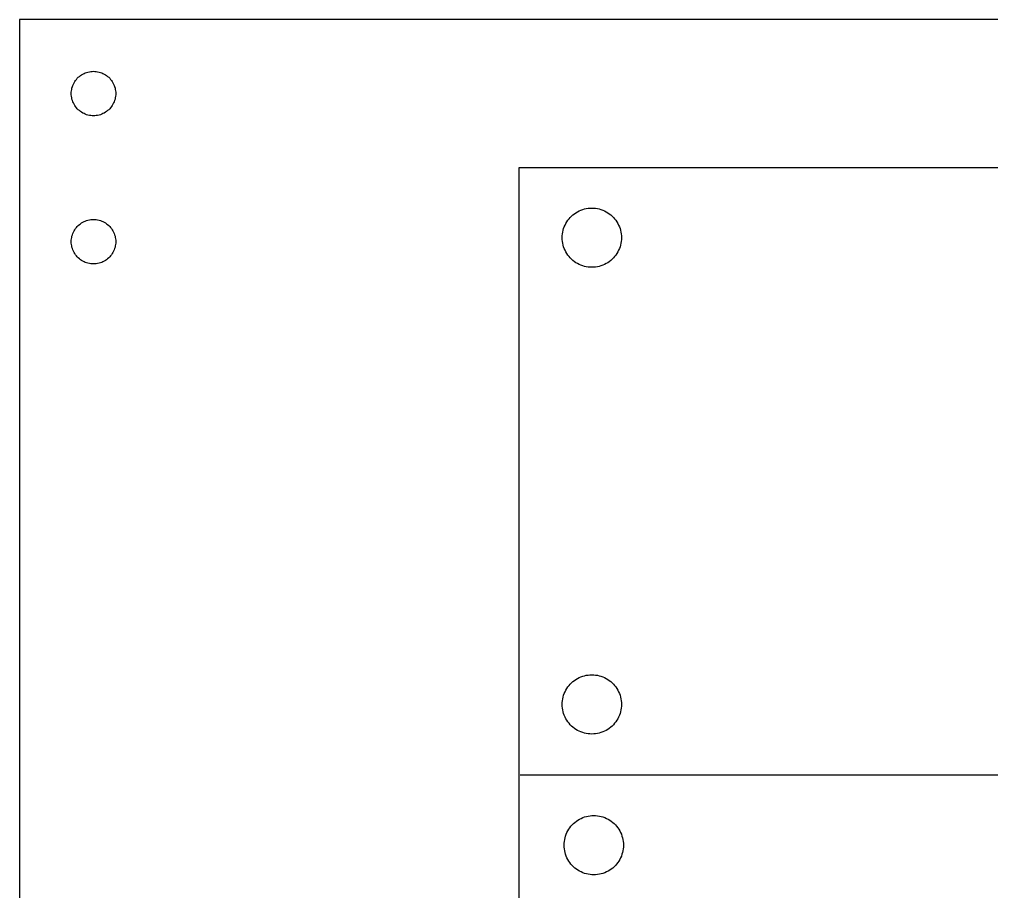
# Model space of a CAD drawing. Extents: x 2 to 1502, y 3 to 1555.
# Drawn here: x 2.1 to 374.3, y 1221.4 to 1555.1 of the extents above; entities that cross this region are included whole.
import ezdxf

# ---------------------------------------------------------------- set-up
doc = ezdxf.new("R2010")
doc.units = 0
doc.layers.get('0').update_dxf_attribs({"linetype": 'CONTINUOUS'})

msp = doc.modelspace()

# ---------------------------------------------------------------- linework, layer by layer
at = {"color": 7}
for points in [[(710.810017, 1555.065506), (2.148611, 1555.065506)], [(2.148618, 1555.065499), (2.148618, 903.096983)], [(24.672746, 1532.918434), (25.075264, 1533.272764)], [(25.075264, 1533.272764), (25.497626, 1533.598744)], [(25.497626, 1533.598744), (25.939834, 1533.899216)], [(25.939834, 1533.899216), (26.399044, 1534.171346)], [(26.399044, 1534.171346), (26.875264, 1534.412291)], [(26.875264, 1534.412291), (27.365659, 1534.624886)], [(27.365659, 1534.624886), (27.867394, 1534.806304)], [(27.867394, 1534.806304), (28.380461, 1534.956544)], [(28.380461, 1534.956544), (28.902041, 1535.072764)], [(28.902041, 1535.072764), (29.429284, 1535.154964)], [(29.429284, 1535.154964), (29.962196, 1535.205964)], [(29.962196, 1535.205964), (30.495109, 1535.222989)], [(30.495109, 1535.222974), (31.028021, 1535.205949)], [(31.028021, 1535.205949), (31.560934, 1535.154949)], [(31.560934, 1535.154926), (32.088184, 1535.072726)], [(32.088184, 1535.072726), (32.609756, 1534.956506)], [(32.609756, 1534.956506), (33.122824, 1534.806266)], [(33.122824, 1534.806266), (33.624559, 1534.624849)], [(33.624559, 1534.624849), (34.114954, 1534.412254)], [(34.114954, 1534.412254), (34.591174, 1534.171309)], [(34.591174, 1534.171309), (35.050384, 1533.899179)], [(35.050384, 1533.899179), (35.492591, 1533.598706)], [(35.492591, 1533.598706), (35.914954, 1533.272726)], [(35.914954, 1533.272726), (36.317471, 1532.918396)], [(22.407866, 1529.346776), (22.589284, 1529.848511)], [(22.589284, 1529.848511), (22.801879, 1530.338899)], [(22.801879, 1530.338899), (23.042824, 1530.815126)], [(23.042824, 1530.815126), (23.314954, 1531.274336)], [(23.314954, 1531.274336), (23.615426, 1531.716544)], [(23.615426, 1531.716544), (23.941406, 1532.138906)], [(23.941406, 1532.138906), (24.295736, 1532.541424)], [(24.295736, 1532.541424), (24.672746, 1532.918434)], [(36.317471, 1532.918396), (36.694481, 1532.541386)], [(36.694481, 1532.541386), (37.048811, 1532.138869)], [(37.048811, 1532.138869), (37.374791, 1531.716506)], [(37.374791, 1531.716506), (37.675264, 1531.274299)], [(37.675264, 1531.274299), (37.947394, 1530.815089)], [(37.947394, 1530.815089), (38.188339, 1530.338861)], [(38.188339, 1530.338861), (38.400934, 1529.848474)], [(38.400934, 1529.848474), (38.582351, 1529.346739)], [(22.008169, 1526.186149), (21.991144, 1526.719061)], [(21.991159, 1526.719061), (22.008184, 1527.251974)], [(22.059169, 1525.653236), (22.008169, 1526.186149)], [(22.008184, 1527.251974), (22.059184, 1527.784886)], [(22.141369, 1525.125986), (22.059169, 1525.653236)], [(22.059206, 1527.784886), (22.141406, 1528.312129)], [(22.141406, 1528.312129), (22.257626, 1528.833709)], [(22.257626, 1528.833709), (22.407866, 1529.346776)], [(38.582351, 1529.346739), (38.732591, 1528.833671)], [(38.732591, 1528.833671), (38.848811, 1528.312091)], [(38.930974, 1525.653199), (38.848766, 1525.125949)], [(38.848811, 1528.312091), (38.931019, 1527.784849)], [(38.981996, 1526.186111), (38.930996, 1525.653199)], [(38.931019, 1527.784849), (38.982019, 1527.251936)], [(38.999021, 1526.719024), (38.981996, 1526.186111)], [(38.982019, 1527.251936), (38.999044, 1526.719024)], [(22.257589, 1524.604414), (22.141369, 1525.125986)], [(22.407829, 1524.091346), (22.257589, 1524.604414)], [(22.589246, 1523.589611), (22.407829, 1524.091346)], [(22.801841, 1523.099216), (22.589246, 1523.589611)], [(23.042786, 1522.622996), (22.801841, 1523.099216)], [(23.314916, 1522.163786), (23.042786, 1522.622996)], [(23.615389, 1521.721579), (23.314916, 1522.163786)], [(37.675219, 1522.163749), (37.374746, 1521.721541)], [(37.947349, 1522.622959), (37.675219, 1522.163749)], [(38.188294, 1523.099179), (37.947349, 1522.622959)], [(38.400889, 1523.589574), (38.188294, 1523.099179)], [(38.582306, 1524.091309), (38.400889, 1523.589574)], [(38.732546, 1524.604376), (38.582306, 1524.091309)], [(38.848766, 1525.125949), (38.732546, 1524.604376)], [(23.941369, 1521.299216), (23.615389, 1521.721579)], [(24.295699, 1520.896699), (23.941369, 1521.299216)], [(24.672709, 1520.519689), (24.295699, 1520.896699)], [(25.075226, 1520.165359), (24.672709, 1520.519689)], [(25.497589, 1519.839371), (25.075226, 1520.165359)], [(25.939796, 1519.538899), (25.497589, 1519.839371)], [(26.399006, 1519.266776), (25.939796, 1519.538899)], [(26.875226, 1519.025831), (26.399006, 1519.266776)], [(27.365621, 1518.813236), (26.875226, 1519.025831)], [(27.867356, 1518.631819), (27.365621, 1518.813236)], [(28.380424, 1518.481579), (27.867356, 1518.631819)], [(28.902004, 1518.365359), (28.380424, 1518.481579)], [(29.429246, 1518.283159), (28.902004, 1518.365359)], [(29.962159, 1518.232129), (29.429246, 1518.283129)], [(30.495064, 1518.215119), (29.962151, 1518.232144)], [(31.027976, 1518.232121), (30.495064, 1518.215096)], [(31.560889, 1518.283121), (31.027976, 1518.232121)], [(32.088139, 1518.365321), (31.560889, 1518.283121)], [(32.609711, 1518.481541), (32.088139, 1518.365321)], [(33.122779, 1518.631781), (32.609711, 1518.481541)], [(33.624514, 1518.813199), (33.122779, 1518.631781)], [(34.114909, 1519.025794), (33.624514, 1518.813199)], [(34.591129, 1519.266739), (34.114909, 1519.025794)], [(35.050339, 1519.538861), (34.591129, 1519.266739)], [(35.492546, 1519.839334), (35.050339, 1519.538861)], [(35.914909, 1520.165321), (35.492546, 1519.839334)], [(36.317426, 1520.519651), (35.914909, 1520.165321)], [(36.694436, 1520.896661), (36.317426, 1520.519651)], [(37.048766, 1521.299179), (36.694436, 1520.896661)], [(37.374746, 1521.721541), (37.048766, 1521.299179)], [(193.487205, 1498.372594), (519.471405, 1498.372594)], [(193.487205, 959.789929), (193.487205, 1498.372594)], [(214.587098, 1480.729774), (215.176148, 1481.129974)], [(215.176148, 1481.129974), (215.789273, 1481.492524)], [(215.789273, 1481.492524), (216.423998, 1481.815999)], [(216.423998, 1481.815999), (217.077623, 1482.098899)], [(217.077623, 1482.098899), (217.747748, 1482.340099)], [(217.747748, 1482.340099), (218.431748, 1482.538849)], [(218.431748, 1482.538849), (219.127073, 1482.694174)], [(219.127073, 1482.694174), (219.830648, 1482.805549)], [(219.830648, 1482.805549), (220.539848, 1482.873049)], [(220.539848, 1482.872749), (221.251673, 1482.895249)], [(221.251673, 1482.895099), (221.963723, 1482.872599)], [(221.963723, 1482.872749), (222.672698, 1482.805249)], [(222.672698, 1482.805549), (223.376198, 1482.694174)], [(223.376198, 1482.694174), (224.071598, 1482.538849)], [(224.071598, 1482.538849), (224.755598, 1482.340099)], [(224.755598, 1482.340099), (225.425648, 1482.098899)], [(225.425648, 1482.098899), (226.079348, 1481.815999)], [(226.079348, 1481.815999), (226.713998, 1481.492524)], [(226.713998, 1481.492524), (227.327123, 1481.129974)], [(227.327123, 1481.129974), (227.916173, 1480.729774)], [(25.939834, 1477.206296), (26.399044, 1477.478141)], [(26.399044, 1477.478141), (26.875264, 1477.720789)], [(26.875264, 1477.720789), (27.365659, 1477.932814)], [(27.365659, 1477.932814), (27.867394, 1478.113954)], [(27.867394, 1478.113954), (28.380461, 1478.263054)], [(28.380461, 1478.263054), (28.902041, 1478.379559)], [(28.902041, 1478.379559), (29.429284, 1478.462891)], [(29.429284, 1478.462891), (29.962196, 1478.513366)], [(29.962196, 1478.513366), (30.495109, 1478.530091)], [(30.495109, 1478.530091), (31.028021, 1478.513366)], [(31.028021, 1478.513366), (31.560934, 1478.462891)], [(31.560934, 1478.462906), (32.088184, 1478.379574)], [(32.088184, 1478.379574), (32.609756, 1478.263069)], [(32.609756, 1478.263069), (33.122824, 1478.113969)], [(33.122824, 1478.113969), (33.624559, 1477.932829)], [(33.624559, 1477.932829), (34.114954, 1477.720804)], [(34.114954, 1477.720804), (34.591174, 1477.478156)], [(34.591174, 1477.478156), (35.050384, 1477.206311)], [(211.315673, 1477.018924), (211.678223, 1477.632049)], [(211.678223, 1477.632049), (212.078498, 1478.221099)], [(212.078498, 1478.221099), (212.515298, 1478.784049)], [(212.515298, 1478.784049), (212.986148, 1479.318349)], [(212.986148, 1479.318349), (213.489848, 1479.822124)], [(213.489848, 1479.822124), (214.024148, 1480.292899)], [(214.024148, 1480.292899), (214.587098, 1480.729774)], [(227.916173, 1480.729774), (228.479123, 1480.292899)], [(228.479123, 1480.292899), (229.013498, 1479.822124)], [(229.013498, 1479.822124), (229.517198, 1479.318349)], [(229.517198, 1479.318349), (229.988348, 1478.784049)], [(229.988348, 1478.784049), (230.424848, 1478.221099)], [(230.424848, 1478.221099), (230.825123, 1477.632049)], [(230.825123, 1477.632049), (231.187673, 1477.018924)], [(22.589284, 1473.156724), (22.801879, 1473.646834)], [(22.801879, 1473.646834), (23.042824, 1474.123054)], [(23.042824, 1474.123054), (23.314954, 1474.582834)], [(23.314954, 1474.582834), (23.615426, 1475.024756)], [(23.615426, 1475.024756), (23.941406, 1475.446834)], [(23.941406, 1475.446834), (24.295736, 1475.847371)], [(24.295736, 1475.847371), (24.672746, 1476.225229)], [(24.672746, 1476.225229), (25.075264, 1476.578704)], [(25.075264, 1476.578704), (25.497626, 1476.906109)], [(25.497626, 1476.906109), (25.939834, 1477.206296)], [(35.050384, 1477.206311), (35.492591, 1476.906124)], [(35.492591, 1476.906124), (35.914954, 1476.578719)], [(35.914954, 1476.578719), (36.317471, 1476.225244)], [(36.317471, 1476.225244), (36.694481, 1475.847386)], [(36.694481, 1475.847386), (37.048811, 1475.446849)], [(37.048811, 1475.446849), (37.374791, 1475.024771)], [(37.374791, 1475.024771), (37.675264, 1474.582849)], [(37.675264, 1474.582849), (37.947394, 1474.123069)], [(37.947394, 1474.123069), (38.188339, 1473.646849)], [(38.188339, 1473.646849), (38.400934, 1473.156739)], [(210.002648, 1472.977549), (210.114023, 1473.681124)], [(210.114023, 1473.681124), (210.269423, 1474.376449)], [(210.269423, 1474.376449), (210.468098, 1475.060449)], [(210.468098, 1475.060449), (210.709298, 1475.730574)], [(210.709298, 1475.730574), (210.992198, 1476.384274)], [(210.992198, 1476.384274), (211.315673, 1477.018924)], [(231.187673, 1477.018924), (231.511073, 1476.384274)], [(231.511073, 1476.384274), (231.793973, 1475.730574)], [(231.793973, 1475.730574), (232.035248, 1475.060449)], [(232.035248, 1475.060449), (232.233923, 1474.376449)], [(232.233923, 1474.376449), (232.389548, 1473.681124)], [(232.389548, 1473.681124), (232.500923, 1472.977549)], [(22.008169, 1469.492089), (21.991144, 1470.026141)], [(21.991159, 1470.026141), (22.008184, 1470.560186)], [(22.008184, 1470.560186), (22.059184, 1471.091966)], [(22.059206, 1471.091966), (22.141406, 1471.619494)], [(22.141406, 1471.619494), (22.257626, 1472.141066)], [(22.257626, 1472.141066), (22.407866, 1472.654141)], [(22.407866, 1472.654141), (22.589284, 1473.156724)], [(38.400934, 1473.156739), (38.582351, 1472.654156)], [(38.582351, 1472.654156), (38.732591, 1472.141081)], [(38.732591, 1472.141081), (38.848811, 1471.619509)], [(38.848811, 1471.619509), (38.931019, 1471.091981)], [(38.931019, 1471.091981), (38.982019, 1470.560201)], [(38.999021, 1470.026156), (38.981996, 1469.492104)], [(38.982019, 1470.560201), (38.999044, 1470.026156)], [(209.935448, 1470.844474), (209.912948, 1471.556524)], [(209.913098, 1471.556524), (209.935598, 1472.268649)], [(210.002648, 1470.135574), (209.935148, 1470.844474)], [(209.935448, 1472.268649), (210.002948, 1472.977549)], [(210.114023, 1469.431999), (210.002648, 1470.135574)], [(232.500923, 1470.135574), (232.389548, 1469.431999)], [(232.500923, 1472.977549), (232.567673, 1472.268649)], [(232.567823, 1470.844474), (232.501073, 1470.135574)], [(232.590248, 1471.556524), (232.567748, 1470.844474)], [(232.567823, 1472.268649), (232.590323, 1471.556524)], [(22.059169, 1468.960316), (22.008169, 1469.492089)], [(22.141369, 1468.432781), (22.059169, 1468.960316)], [(22.257589, 1467.911209), (22.141369, 1468.432781)], [(22.407829, 1467.398426), (22.257589, 1467.911209)], [(22.589246, 1466.895559), (22.407829, 1467.398426)], [(22.801841, 1466.405449), (22.589246, 1466.895559)], [(23.042786, 1465.929229), (22.801841, 1466.405449)], [(38.188294, 1466.405464), (37.947349, 1465.929244)], [(38.400889, 1466.895574), (38.188294, 1466.405464)], [(38.582306, 1467.398441), (38.400889, 1466.895574)], [(38.732546, 1467.911224), (38.582306, 1467.398441)], [(38.848766, 1468.432796), (38.732546, 1467.911224)], [(38.930974, 1468.960331), (38.848766, 1468.432796)], [(38.981996, 1469.492104), (38.930996, 1468.960331)], [(210.269423, 1468.736674), (210.114023, 1469.431999)], [(210.468098, 1468.052674), (210.269423, 1468.736674)], [(210.709298, 1467.382549), (210.468098, 1468.052674)], [(210.992198, 1466.728849), (210.709298, 1467.382549)], [(211.315673, 1466.094199), (210.992198, 1466.728849)], [(231.511073, 1466.728849), (231.187673, 1466.094199)], [(231.793973, 1467.382549), (231.511073, 1466.728849)], [(232.035248, 1468.052674), (231.793973, 1467.382549)], [(232.233923, 1468.736674), (232.035248, 1468.052674)], [(232.389548, 1469.431999), (232.233923, 1468.736674)], [(23.314916, 1465.469449), (23.042786, 1465.929229)], [(23.615389, 1465.027526), (23.314916, 1465.469449)], [(23.941369, 1464.605449), (23.615389, 1465.027526)], [(24.295699, 1464.204911), (23.941369, 1464.605449)], [(24.672709, 1463.827054), (24.295699, 1464.204911)], [(25.075226, 1463.473856), (24.672709, 1463.827054)], [(25.497589, 1463.146451), (25.075226, 1463.473856)], [(25.939796, 1462.845979), (25.497589, 1463.146451)], [(26.399006, 1462.574141), (25.939796, 1462.845979)], [(26.875226, 1462.331494), (26.399006, 1462.574141)], [(34.591129, 1462.574156), (34.114909, 1462.331509)], [(35.050339, 1462.845994), (34.591129, 1462.574156)], [(35.492546, 1463.146466), (35.050339, 1462.845994)], [(35.914909, 1463.473871), (35.492546, 1463.146466)], [(36.317426, 1463.827069), (35.914909, 1463.473871)], [(36.694436, 1464.204926), (36.317426, 1463.827069)], [(37.048766, 1464.605464), (36.694436, 1464.204926)], [(37.374746, 1465.027541), (37.048766, 1464.605464)], [(37.675219, 1465.469464), (37.374746, 1465.027541)], [(37.947349, 1465.929244), (37.675219, 1465.469464)], [(211.678223, 1465.481074), (211.315673, 1466.094199)], [(212.078498, 1464.891724), (211.678223, 1465.481074)], [(212.515298, 1464.329074), (212.078498, 1464.891724)], [(212.986148, 1463.794699), (212.515298, 1464.329074)], [(213.489848, 1463.290999), (212.986148, 1463.794699)], [(214.024148, 1462.819924), (213.489848, 1463.290999)], [(214.587098, 1462.383349), (214.024148, 1462.819924)], [(228.479123, 1462.819924), (227.916173, 1462.383349)], [(229.013498, 1463.290999), (228.479123, 1462.819924)], [(229.517198, 1463.794699), (229.013498, 1463.290999)], [(229.988348, 1464.329074), (229.517198, 1463.794699)], [(230.424848, 1464.891724), (229.988348, 1464.329074)], [(230.825123, 1465.481074), (230.424848, 1464.891724)], [(231.187673, 1466.094199), (230.825123, 1465.481074)], [(27.365621, 1462.119461), (26.875226, 1462.331494)], [(27.867356, 1461.938329), (27.365621, 1462.119461)], [(28.380424, 1461.789506), (27.867356, 1461.938329)], [(28.902004, 1461.672724), (28.380424, 1461.789506)], [(29.429246, 1461.589384), (28.902004, 1461.672724)], [(29.962159, 1461.538924), (29.429246, 1461.589399)], [(30.495064, 1461.522199), (29.962151, 1461.538924)], [(31.027976, 1461.538924), (30.495064, 1461.522199)], [(31.560889, 1461.589399), (31.027976, 1461.538924)], [(32.088139, 1461.672739), (31.560889, 1461.589399)], [(32.609711, 1461.789521), (32.088139, 1461.672739)], [(33.122779, 1461.938344), (32.609711, 1461.789521)], [(33.624514, 1462.119476), (33.122779, 1461.938344)], [(34.114909, 1462.331509), (33.624514, 1462.119476)], [(215.176148, 1461.983074), (214.587098, 1462.383349)], [(215.789273, 1461.620524), (215.176148, 1461.983074)], [(216.423998, 1461.297124), (215.789273, 1461.620524)], [(217.077623, 1461.014224), (216.423998, 1461.297124)], [(217.747748, 1460.773024), (217.077623, 1461.014224)], [(218.431748, 1460.574274), (217.747748, 1460.773024)], [(219.127073, 1460.418649), (218.431748, 1460.574274)], [(219.830648, 1460.307274), (219.127073, 1460.418649)], [(220.539848, 1460.240374), (219.830648, 1460.307124)], [(221.251673, 1460.217949), (220.539848, 1460.240449)], [(221.963723, 1460.240374), (221.251673, 1460.217874)], [(222.672698, 1460.307274), (221.963723, 1460.240524)], [(223.376198, 1460.418649), (222.672698, 1460.307274)], [(224.071598, 1460.574274), (223.376198, 1460.418649)], [(224.755598, 1460.773024), (224.071598, 1460.574274)], [(225.425648, 1461.014224), (224.755598, 1460.773024)], [(226.079348, 1461.297124), (225.425648, 1461.014224)], [(226.713998, 1461.620524), (226.079348, 1461.297124)], [(227.327123, 1461.983074), (226.713998, 1461.620524)], [(227.916173, 1462.383349), (227.327123, 1461.983074)], [(214.587098, 1302.147049), (215.176148, 1302.547324)], [(215.176148, 1302.547324), (215.789273, 1302.909874)], [(215.789273, 1302.909874), (216.423998, 1303.233274)], [(216.423998, 1303.233274), (217.077623, 1303.516174)], [(217.077623, 1303.516174), (217.747748, 1303.757449)], [(217.747748, 1303.757449), (218.431748, 1303.956124)], [(218.431748, 1303.956124), (219.127073, 1304.111749)], [(219.127073, 1304.111749), (219.830648, 1304.223199)], [(219.830648, 1304.223199), (220.539848, 1304.289949)], [(220.539848, 1304.290024), (221.251673, 1304.312524)], [(221.251673, 1304.312449), (221.963723, 1304.289949)], [(221.963723, 1304.290024), (222.672698, 1304.223274)], [(222.672698, 1304.223199), (223.376198, 1304.111749)], [(223.376198, 1304.111749), (224.071598, 1303.956124)], [(224.071598, 1303.956124), (224.755598, 1303.757449)], [(224.755598, 1303.757449), (225.425648, 1303.516174)], [(225.425648, 1303.516174), (226.079348, 1303.233274)], [(226.079348, 1303.233274), (226.713998, 1302.909874)], [(226.713998, 1302.909874), (227.327123, 1302.547324)], [(227.327123, 1302.547324), (227.916173, 1302.147049)], [(211.315673, 1298.436199), (211.678223, 1299.049399)], [(211.678223, 1299.049399), (212.078498, 1299.638674)], [(212.078498, 1299.638674), (212.515298, 1300.201399)], [(212.515298, 1300.201399), (212.986148, 1300.735699)], [(212.986148, 1300.735699), (213.489848, 1301.239399)], [(213.489848, 1301.239399), (214.024148, 1301.710549)], [(214.024148, 1301.710549), (214.587098, 1302.147049)], [(227.916173, 1302.147049), (228.479123, 1301.710549)], [(228.479123, 1301.710549), (229.013498, 1301.239399)], [(229.013498, 1301.239399), (229.517198, 1300.735699)], [(229.517198, 1300.735699), (229.988348, 1300.201399)], [(229.988348, 1300.201399), (230.424848, 1299.638674)], [(230.424848, 1299.638674), (230.825123, 1299.049399)], [(230.825123, 1299.049399), (231.187673, 1298.436199)], [(210.002648, 1294.394899), (210.114023, 1295.098474)], [(210.114023, 1295.098474), (210.269423, 1295.793799)], [(210.269423, 1295.793799), (210.468098, 1296.477799)], [(210.468098, 1296.477799), (210.709298, 1297.147924)], [(210.709298, 1297.147924), (210.992198, 1297.801549)], [(210.992198, 1297.801549), (211.315673, 1298.436199)], [(231.187673, 1298.436199), (231.511073, 1297.801549)], [(231.511073, 1297.801549), (231.793973, 1297.147924)], [(231.793973, 1297.147924), (232.035248, 1296.477799)], [(232.035248, 1296.477799), (232.233923, 1295.793799)], [(232.233923, 1295.793799), (232.389548, 1295.098474)], [(232.389548, 1295.098474), (232.500923, 1294.394899)], [(209.935448, 1292.261824), (209.912948, 1292.973874)], [(209.913098, 1292.973874), (209.935598, 1293.685924)], [(210.002648, 1291.552849), (209.935148, 1292.261824)], [(209.935448, 1293.685924), (210.002948, 1294.394899)], [(210.114023, 1290.849274), (210.002648, 1291.552849)], [(232.500923, 1291.552849), (232.389548, 1290.849274)], [(232.500923, 1294.394899), (232.567673, 1293.685924)], [(232.567823, 1292.261824), (232.501073, 1291.552849)], [(232.590248, 1292.973874), (232.567748, 1292.261824)], [(232.567823, 1293.685924), (232.590323, 1292.973874)], [(210.269423, 1290.153949), (210.114023, 1290.849274)], [(210.468098, 1289.469949), (210.269423, 1290.153949)], [(210.709298, 1288.799824), (210.468098, 1289.469949)], [(210.992198, 1288.146199), (210.709298, 1288.799824)], [(211.315673, 1287.511474), (210.992198, 1288.146199)], [(211.678223, 1286.898349), (211.315673, 1287.511474)], [(231.187673, 1287.511474), (230.825123, 1286.898349)], [(231.511073, 1288.146199), (231.187673, 1287.511474)], [(231.793973, 1288.799824), (231.511073, 1288.146199)], [(232.035248, 1289.469949), (231.793973, 1288.799824)], [(232.233923, 1290.153949), (232.035248, 1289.469949)], [(232.389548, 1290.849274), (232.233923, 1290.153949)], [(212.078498, 1286.309299), (211.678223, 1286.898349)], [(212.515298, 1285.746349), (212.078498, 1286.309299)], [(212.986148, 1285.212049), (212.515298, 1285.746349)], [(213.489848, 1284.708349), (212.986148, 1285.212049)], [(214.024148, 1284.237499), (213.489848, 1284.708349)], [(214.587098, 1283.800699), (214.024148, 1284.237499)], [(215.176148, 1283.400424), (214.587098, 1283.800699)], [(227.916173, 1283.800699), (227.327123, 1283.400424)], [(228.479123, 1284.237499), (227.916173, 1283.800699)], [(229.013498, 1284.708349), (228.479123, 1284.237499)], [(229.517198, 1285.212049), (229.013498, 1284.708349)], [(229.988348, 1285.746349), (229.517198, 1285.212049)], [(230.424848, 1286.309299), (229.988348, 1285.746349)], [(230.825123, 1286.898349), (230.424848, 1286.309299)], [(215.789273, 1283.037874), (215.176148, 1283.400424)], [(216.423998, 1282.714474), (215.789273, 1283.037874)], [(217.077623, 1282.431574), (216.423998, 1282.714474)], [(217.747748, 1282.190299), (217.077623, 1282.431574)], [(218.431748, 1281.991624), (217.747748, 1282.190299)], [(219.127073, 1281.836299), (218.431748, 1281.991624)], [(219.830648, 1281.724849), (219.127073, 1281.836299)], [(220.539848, 1281.657649), (219.830648, 1281.725149)], [(221.251673, 1281.635299), (220.539848, 1281.657799)], [(221.963723, 1281.657649), (221.251673, 1281.635149)], [(222.672698, 1281.724849), (221.963723, 1281.657349)], [(223.376198, 1281.836299), (222.672698, 1281.724849)], [(224.071598, 1281.991624), (223.376198, 1281.836299)], [(224.755598, 1282.190299), (224.071598, 1281.991624)], [(225.425648, 1282.431574), (224.755598, 1282.190299)], [(226.079348, 1282.714474), (225.425648, 1282.431574)], [(226.713998, 1283.037874), (226.079348, 1282.714474)], [(227.327123, 1283.400424), (226.713998, 1283.037874)], [(193.755623, 1266.044749), (420.527288, 1266.044749)], [(219.877073, 1250.253199), (220.580648, 1250.364574)], [(220.580648, 1250.364574), (221.289848, 1250.432074)], [(221.289848, 1250.431774), (222.001673, 1250.454274)], [(222.001673, 1250.454124), (222.713723, 1250.431624)], [(222.713723, 1250.431774), (223.422698, 1250.364274)], [(223.422698, 1250.364574), (224.126198, 1250.253199)], [(213.265298, 1246.343074), (213.736148, 1246.877374)], [(213.736148, 1246.877374), (214.239848, 1247.381149)], [(214.239848, 1247.381149), (214.774148, 1247.851924)], [(214.774148, 1247.851924), (215.337098, 1248.288799)], [(215.337098, 1248.288799), (215.926148, 1248.688999)], [(215.926148, 1248.688999), (216.539273, 1249.051549)], [(216.539273, 1249.051549), (217.173998, 1249.375024)], [(217.173998, 1249.375024), (217.827623, 1249.657924)], [(217.827623, 1249.657924), (218.497748, 1249.899124)], [(218.497748, 1249.899124), (219.181748, 1250.097874)], [(219.181748, 1250.097874), (219.877073, 1250.253199)], [(224.126198, 1250.253199), (224.821598, 1250.097874)], [(224.821598, 1250.097874), (225.505598, 1249.899124)], [(225.505598, 1249.899124), (226.175648, 1249.657924)], [(226.175648, 1249.657924), (226.829348, 1249.375024)], [(226.829348, 1249.375024), (227.463998, 1249.051549)], [(227.463998, 1249.051549), (228.077123, 1248.688999)], [(228.077123, 1248.688999), (228.666173, 1248.288799)], [(228.666173, 1248.288799), (229.229123, 1247.851924)], [(229.229123, 1247.851924), (229.763498, 1247.381149)], [(229.763498, 1247.381149), (230.267198, 1246.877374)], [(230.267198, 1246.877374), (230.738348, 1246.343074)], [(211.218098, 1242.619474), (211.459298, 1243.289599)], [(211.459298, 1243.289599), (211.742198, 1243.943299)], [(211.742198, 1243.943299), (212.065673, 1244.577949)], [(212.065673, 1244.577949), (212.428223, 1245.191074)], [(212.428223, 1245.191074), (212.828498, 1245.780124)], [(212.828498, 1245.780124), (213.265298, 1246.343074)], [(230.738348, 1246.343074), (231.174848, 1245.780124)], [(231.174848, 1245.780124), (231.575123, 1245.191074)], [(231.575123, 1245.191074), (231.937673, 1244.577949)], [(231.937673, 1244.577949), (232.261073, 1243.943299)], [(232.261073, 1243.943299), (232.543973, 1243.289599)], [(232.543973, 1243.289599), (232.785248, 1242.619474)], [(210.663098, 1239.115549), (210.685598, 1239.827674)], [(210.685448, 1239.827674), (210.752948, 1240.536574)], [(210.752648, 1240.536574), (210.864023, 1241.240149)], [(210.864023, 1241.240149), (211.019423, 1241.935474)], [(211.019423, 1241.935474), (211.218098, 1242.619474)], [(232.785248, 1242.619474), (232.983923, 1241.935474)], [(232.983923, 1241.935474), (233.139548, 1241.240149)], [(233.139548, 1241.240149), (233.250923, 1240.536574)], [(233.250923, 1240.536574), (233.317673, 1239.827674)], [(233.317823, 1239.827674), (233.340323, 1239.115549)], [(210.685448, 1238.403499), (210.662948, 1239.115549)], [(210.752648, 1237.694599), (210.685148, 1238.403499)], [(210.864023, 1236.991024), (210.752648, 1237.694599)], [(211.019423, 1236.295699), (210.864023, 1236.991024)], [(211.218098, 1235.611699), (211.019423, 1236.295699)], [(211.459298, 1234.941574), (211.218098, 1235.611699)], [(232.785248, 1235.611699), (232.543973, 1234.941574)], [(232.983923, 1236.295699), (232.785248, 1235.611699)], [(233.139548, 1236.991024), (232.983923, 1236.295699)], [(233.250923, 1237.694599), (233.139548, 1236.991024)], [(233.317823, 1238.403499), (233.251073, 1237.694599)], [(233.340248, 1239.115549), (233.317748, 1238.403499)], [(211.742198, 1234.287874), (211.459298, 1234.941574)], [(212.065673, 1233.653224), (211.742198, 1234.287874)], [(212.428223, 1233.040099), (212.065673, 1233.653224)], [(212.828498, 1232.450749), (212.428223, 1233.040099)], [(213.265298, 1231.888099), (212.828498, 1232.450749)], [(213.736148, 1231.353724), (213.265298, 1231.888099)], [(230.738348, 1231.888099), (230.267198, 1231.353724)], [(231.174848, 1232.450749), (230.738348, 1231.888099)], [(231.575123, 1233.040099), (231.174848, 1232.450749)], [(231.937673, 1233.653224), (231.575123, 1233.040099)], [(232.261073, 1234.287874), (231.937673, 1233.653224)], [(232.543973, 1234.941574), (232.261073, 1234.287874)], [(214.239848, 1230.850024), (213.736148, 1231.353724)], [(214.774148, 1230.378949), (214.239848, 1230.850024)], [(215.337098, 1229.942374), (214.774148, 1230.378949)], [(215.926148, 1229.542099), (215.337098, 1229.942374)], [(216.539273, 1229.179549), (215.926148, 1229.542099)], [(217.173998, 1228.856149), (216.539273, 1229.179549)], [(217.827623, 1228.573249), (217.173998, 1228.856149)], [(218.497748, 1228.332049), (217.827623, 1228.573249)], [(219.181748, 1228.133299), (218.497748, 1228.332049)], [(219.877073, 1227.977674), (219.181748, 1228.133299)], [(220.580648, 1227.866299), (219.877073, 1227.977674)], [(224.126198, 1227.977674), (223.422698, 1227.866299)], [(224.821598, 1228.133299), (224.126198, 1227.977674)], [(225.505598, 1228.332049), (224.821598, 1228.133299)], [(226.175648, 1228.573249), (225.505598, 1228.332049)], [(226.829348, 1228.856149), (226.175648, 1228.573249)], [(227.463998, 1229.179549), (226.829348, 1228.856149)], [(228.077123, 1229.542099), (227.463998, 1229.179549)], [(228.666173, 1229.942374), (228.077123, 1229.542099)], [(229.229123, 1230.378949), (228.666173, 1229.942374)], [(229.763498, 1230.850024), (229.229123, 1230.378949)], [(230.267198, 1231.353724), (229.763498, 1230.850024)], [(221.289848, 1227.799399), (220.580648, 1227.866149)], [(222.001673, 1227.776974), (221.289848, 1227.799474)], [(222.713723, 1227.799399), (222.001673, 1227.776899)], [(223.422698, 1227.866299), (222.713723, 1227.799549)]]:
    msp.add_lwpolyline(points, dxfattribs=at)

doc.saveas('drawing.dxf')
